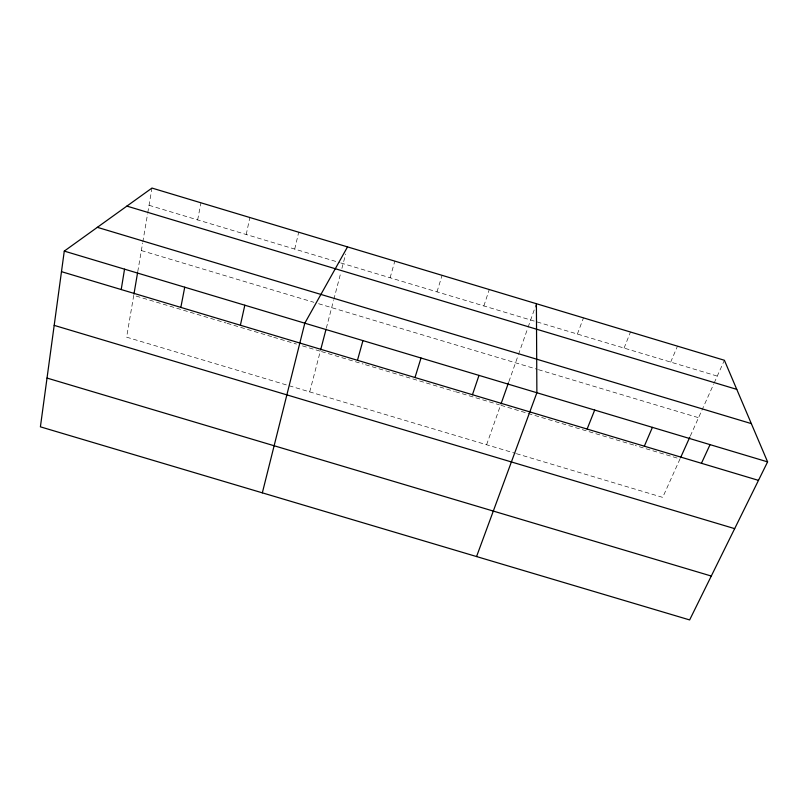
<?xml version="1.0" encoding="UTF-8"?>
<svg xmlns="http://www.w3.org/2000/svg" width="808" height="808" viewBox="0 0 808 808"><rect width="100%" height="100%" fill="white"/><g stroke="black" fill="none" stroke-linecap="round" stroke-linejoin="round"><path stroke-width="0.61" stroke-dasharray="4.04 3.03" d="M133.734 295.354L126.624 337.178L515.201 453.298M137.754 271.71L142.602 243.208M142.804 241.986L147.591 213.857M147.793 212.635L151.975 188.072M197.657 219.907L200.95 202.808M246.218 234.502L249.864 217.524M294.718 249.086L298.718 232.219M309.706 391.89L320.311 351.217L301.212 345.501M326.311 328.22L333.532 300.515M333.845 299.324L340.673 273.154M341.915 268.397L345.652 254.076M390.113 277.76L394.829 261.125M437.007 291.86L442.077 275.336M483.861 305.939L489.264 289.537M486.598 444.754L500.566 405.192L634.048 445.147M508.889 381.639L518.059 355.671M518.473 354.48L527.715 328.331M528.129 327.139L535.987 304.879M577.387 334.047L583.487 317.877M624.069 348.086L630.503 332.027M670.69 362.095L677.478 346.157M690.315 436.017L713.727 383.972M714.232 382.851L724.392 360.267M516.393 453.662L662.701 497.385L680.013 458.914L635.229 445.501M149.046 205.293L339.613 262.58M340.784 262.933L717.272 376.094M141.349 250.551L313.868 302.303M318.615 303.727L537.249 369.317M538.451 369.68L698.546 417.706M136.128 296.071L225.937 322.958M227.129 323.321L272.559 336.916M273.75 337.279L296.435 344.067M321.503 351.571L363.075 364.024M365.458 364.731L454.399 391.365M455.581 391.718L499.384 404.828"/><path stroke-width="1.21" d="M64.276 251.106L40.4 426.836L689.638 619.928L767.6 461.883L724.392 360.267L151.975 188.072L64.276 251.106L767.6 461.883M121.21 289.547L124.543 269.165M133.946 294.112L137.542 272.952M180.841 307.404L184.729 287.204M240.38 325.24L244.814 305.212M262.337 492.85L304.808 323.19L347.521 246.894M320.625 350.005L325.998 329.432M357.459 360.297L362.954 340.612M414.999 377.518L421.008 358.015M472.448 394.728L478.993 375.387M500.99 404.01L508.464 382.82M476.558 556.56L536.876 392.739L536.401 303.717M587.113 429.058L594.688 410.06M644.319 446.188L652.41 427.361M680.528 457.772L689.8 437.168M701.445 463.287L710.05 444.642M54.187 325.371L734.664 528.644M47.026 378.063L711.293 576.043M126.886 206.101L736.765 389.365M97.354 227.331L751.319 423.604M61.489 271.67L758.48 480.366"/></g></svg>
